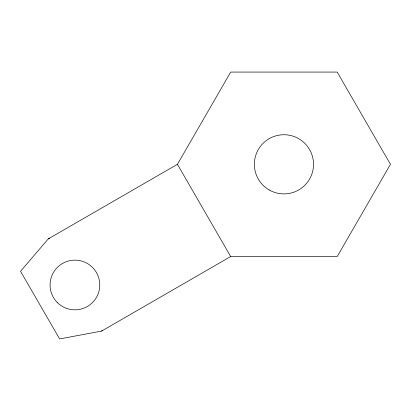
<?xml version="1.0" encoding="UTF-8"?>
<svg xmlns="http://www.w3.org/2000/svg" width="411" height="411" viewBox="0 0 411 411"><rect width="100%" height="100%" fill="white"/><g stroke="black" fill="none" stroke-linecap="round" stroke-linejoin="round"><path stroke-width="0.62" d="M177.434 164.313L230.684 72.074L337.195 72.074L390.45 164.313L337.195 256.551L230.684 256.551L101.548 331.107L59.605 338.926L20.55 271.286L48.298 238.868L177.434 164.313L230.684 256.551M101.548 331.107L102.514 330.274M48.298 238.868L49.5 238.447M269.148 189.933A29.587 29.587 0 0 0 313.526 164.313A29.587 29.587 0 0 0 269.148 138.692A29.587 29.587 0 0 0 269.148 189.933M57.35 302.563A24.85 24.85 0 0 0 98.928 291.42A24.85 24.85 0 0 0 68.493 260.985A24.85 24.85 0 0 0 57.35 302.563"/></g></svg>
